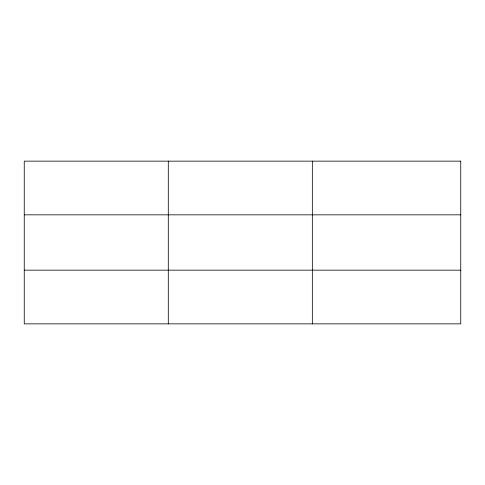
<?xml version="1.0" encoding="UTF-8"?>
<svg xmlns="http://www.w3.org/2000/svg" width="485" height="485" viewBox="0 0 485 485"><rect width="100%" height="100%" fill="white"/><g stroke="black" fill="none" stroke-linecap="round" stroke-linejoin="round"><path stroke-width="0.73" d="M168.295 161.141L168.295 323.859M312.34 161.141L312.34 323.859M24.25 214.837L460.75 214.837M24.25 270.163L460.75 270.163M460.75 161.141L460.75 323.859L24.25 323.859L24.25 161.141L460.75 161.141"/></g></svg>
